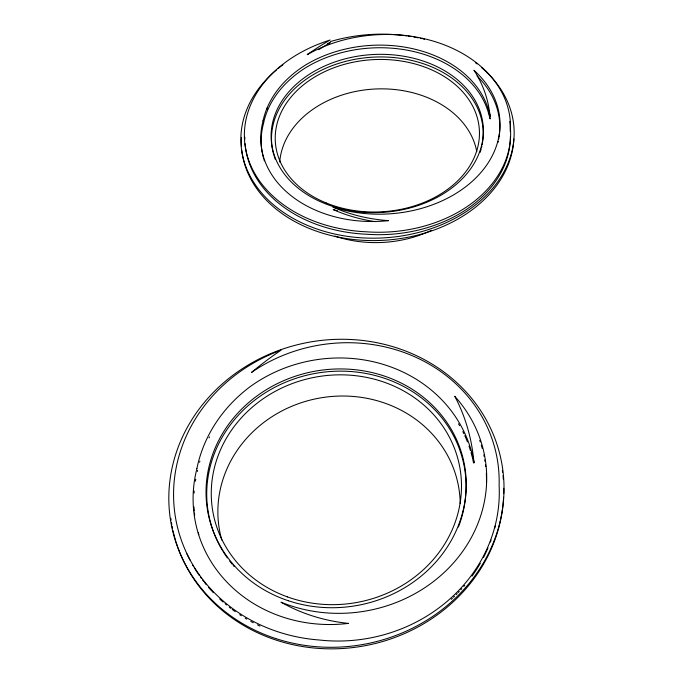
<?xml version="1.0" encoding="UTF-8"?>
<svg xmlns="http://www.w3.org/2000/svg" width="683" height="683" viewBox="0 0 683 683"><rect width="100%" height="100%" fill="white"/><g stroke="black" fill="none" stroke-linecap="round" stroke-linejoin="round"><path stroke-width="1.02" d="M197.43 471.441L197.635 470.408M327.388 43.61L330.299 42.611L325.313 45.599A322.914 253.103 5.4 0 0 318.824 49.628M337.556 210.859L333.184 209.604L337.769 211.491A133.706 98.907 -1.9 0 0 375.232 221.634M472.926 460.086L473.55 462.954M489.079 112.729L490.129 118.893L488.422 112.738A114.163 84.957 -3.1 0 0 486.996 108.392A114.565 85.255 -3.1 0 0 305.352 67.907A118.432 88.201 -2.9 0 0 267.702 110.057L267.42 110.714A118.432 88.201 -2.9 0 0 263.758 122.155L263.322 124.221A114.949 85.81 -3.1 0 0 262.349 153.086M263.254 120.012L263.672 122.556M267.138 107.897L267.54 110.45M272.713 150.431A105.925 78.989 -3.1 0 1 376.845 56.996A105.925 78.989 -3.1 0 1 482.147 144.711M481.865 146.102A105.925 78.989 -3.1 0 1 481.549 147.485M481.208 148.868A105.925 78.989 -3.1 0 1 480.2 152.292M275.215 159.182A105.925 78.989 -3.1 0 1 274.224 156.287M273.934 155.323A105.925 78.989 -3.1 0 1 272.833 150.977M431.4 230.325A102.749 78.05 -3 0 1 334.926 236.113M279.731 162.042A99.137 75.292 -3 0 1 374.677 89.029A99.137 75.292 -3 0 1 476.777 151.66M222.615 550.72A130.026 118.748 -10.3 0 1 326.38 371.851A130.026 118.748 -10.3 0 1 458.421 527.003M234.175 566.514A130.026 118.748 -10.3 0 1 233.219 565.404M232.186 564.175A130.026 118.748 -10.3 0 1 229.727 561.093M227.388 557.943A130.026 118.748 -10.3 0 1 223.068 551.454M221.813 540.108A121.506 112.063 -10.8 0 1 322.811 397.532A121.506 112.063 -10.8 0 1 460.214 503.619M471.031 452.573A140.143 127.866 -10.3 0 1 471.441 454.024M471.637 454.75A140.143 127.866 -10.3 0 1 472.201 456.936M472.38 457.661A140.143 127.866 -10.3 0 1 472.721 459.13M458.481 423.767A140.647 128.302 -10.4 0 1 459.616 425.697M462.826 431.622A140.647 128.302 -10.4 0 1 463.825 433.645M464.781 435.677A140.647 128.302 -10.4 0 1 466.583 439.801M466.865 440.492A140.647 128.302 -10.4 0 1 467.428 441.892M468.99 446.119A140.647 128.302 -10.4 0 1 470.391 450.413M199.581 462.254A145.377 132.835 -9.8 0 1 199.863 461.247M209.041 437.854A145.377 132.835 -9.8 0 1 209.519 436.924M198.821 534.678A141.227 129.309 -10.8 0 1 198.258 532.731M194.706 514.973A141.227 129.309 -10.8 0 1 194.476 512.984M194.288 510.986A141.227 129.309 -10.8 0 1 194.006 506.999M194.083 493.041A141.227 129.309 -10.8 0 1 194.22 491.051M195.423 481.182A141.227 129.309 -10.8 0 1 195.756 479.227M485.536 464.892A143.669 130.846 -9.1 0 1 485.741 466.574M486.313 473.362A143.669 130.846 -9.1 0 1 486.484 481.908M479.714 440.33A143.669 130.846 -9.1 0 1 480.26 441.918M481.284 445.12A143.669 130.846 -9.1 0 1 482.224 448.347M483.829 454.895A143.669 130.846 -9.1 0 1 484.17 456.543M484.793 459.872A143.669 130.846 -9.1 0 1 485.067 461.537M259.975 626.063A164.133 149.876 -10.1 0 1 257.44 624.843M253.273 622.725A164.133 149.876 -10.1 0 1 250.815 621.402M246.776 619.105A164.133 149.876 -10.1 0 1 245.188 618.158M241.27 615.716A164.133 149.876 -10.1 0 1 239.733 614.709M235.191 611.592A164.133 149.876 -10.1 0 1 232.237 609.441M230.786 608.34A164.133 149.876 -10.1 0 1 229.351 607.221M226.525 604.942A164.133 149.876 -10.1 0 1 225.134 603.781M223.076 602.013A164.133 149.876 -10.1 0 1 219.738 598.991M213.378 592.699A164.133 149.876 -10.1 0 1 208.597 587.44M206.326 584.733A164.133 149.876 -10.1 0 1 204.661 582.676M203.577 581.293A164.133 149.876 -10.1 0 1 202.51 579.901M201.468 578.492A164.133 149.876 -10.1 0 1 200.435 577.075M199.427 575.649A164.133 149.876 -10.1 0 1 198.437 574.207M197.95 573.489A164.133 149.876 -10.1 0 1 194.22 567.624M193.34 566.139A164.133 149.876 -10.1 0 1 192.469 564.645M190.002 560.103A164.133 149.876 -10.1 0 1 186.98 553.947M495.269 526.055A156.629 143.661 -9.7 0 1 494.765 528.079M491.077 540.091A156.629 143.661 -9.7 0 1 490.351 542.08M487.986 547.979A156.629 143.661 -9.7 0 1 483.419 557.644M480.311 563.313A156.629 143.661 -9.7 0 1 478.091 567.035M477.716 567.65A156.629 143.661 -9.7 0 1 473.293 574.326M472.875 574.924A156.629 143.661 -9.7 0 1 472.021 576.111M464.756 585.365A156.629 143.661 -9.7 0 1 463.791 586.492M461.819 588.712A156.629 143.661 -9.7 0 1 460.82 589.813M459.3 591.452A156.629 143.661 -9.7 0 1 458.267 592.528M457.226 593.595A156.629 143.661 -9.7 0 1 456.176 594.662M454.571 596.233A156.629 143.661 -9.7 0 1 453.486 597.275M452.394 598.308A156.629 143.661 -9.7 0 1 451.292 599.324M510.389 136.609A127.781 95.432 -2.8 0 1 366.745 234.243A133.953 99.727 -3 0 1 245.077 143.703M244.847 139.315A133.953 99.727 -3 0 1 244.838 137.121M509.834 121.429A127.303 94.63 -2.8 0 1 510.21 131.273M264.372 160.889A114.949 85.81 -3.1 0 1 263.971 159.6M263.587 158.302A114.949 85.81 -3.1 0 1 262.622 154.401M477.093 75.975A117.152 86.98 -2.8 0 1 499.068 136.813M498.889 137.957A117.152 86.98 -2.8 0 1 498.684 139.093M498.214 141.372A117.152 86.98 -2.8 0 1 497.95 142.508M513.847 138.99A136.395 101.801 -3.1 0 1 380.585 240.442A136.395 101.801 -3.1 0 1 241.731 149.833M241.441 146.29A136.395 101.801 -3.1 0 1 241.441 137.428M481.6 67.626A136.754 101.904 -3.1 0 1 470.339 208.793A136.754 101.904 -3.1 0 1 281.183 210.782A136.754 101.904 -3.1 0 1 276.606 69.786M278.152 68.505A136.754 101.904 -3.1 0 1 282.95 64.783M330.359 41.578A136.754 101.904 -3.1 0 1 406.598 35.849M408.058 36.054A136.754 101.904 -3.1 0 1 410.961 36.506M413.847 37.01A136.754 101.904 -3.1 0 1 415.29 37.275M416.724 37.556A136.754 101.904 -3.1 0 1 418.15 37.847M420.293 38.308A136.754 101.904 -3.1 0 1 421.71 38.632M423.119 38.965A136.754 101.904 -3.1 0 1 424.527 39.307M475.428 62.708A136.754 101.904 -3.1 0 1 477.016 63.912M502.346 470.467A167.506 153.171 -10.4 0 1 502.586 472.226M502.995 475.769A167.506 153.171 -10.4 0 1 503.32 479.321M503.738 488.277A167.506 153.171 -10.4 0 1 503.712 493.681M503.576 497.292A167.506 153.171 -10.4 0 1 503.038 504.532M502.944 505.437A167.506 153.171 -10.4 0 1 354.204 647.416A167.506 153.171 -10.4 0 1 177.529 546.485M177.23 545.615A167.506 153.171 -10.4 0 1 176.086 542.148M175.821 541.278A167.506 153.171 -10.4 0 1 173.03 530.751M172.466 528.104A167.506 153.171 -10.4 0 1 172.116 526.328M171.792 524.553A167.506 153.171 -10.4 0 1 171.484 522.777M171.074 520.105A167.506 153.171 -10.4 0 1 170.827 518.329M196.917 468.41L196.704 469.452A141.688 129.599 -10.8 0 0 344.676 623.801L348.518 623.391A163.946 148.877 -5.1 0 1 284.427 604.071L280.986 602.21L285.11 603.781A144.139 131.136 -9 0 0 456.449 559.479A144.139 131.136 -9 0 0 456.253 397.984L454.741 396.277L457.473 401.578A214.36 191.88 -19 0 1 472.576 450.951L474.13 462.843L472.884 457.089A140.596 128.148 -10.3 0 0 471.193 450.524A141.108 128.583 -10.4 0 0 250.704 386.262A145.855 133.134 -9.7 0 0 202.808 448.279L202.441 449.26A145.855 133.134 -9.7 0 0 197.353 466.361L196.917 468.41M263.04 120.985L262.904 121.676A115.256 85.896 -3.1 0 0 388.456 220.66A134.056 99.001 -1.9 0 1 337.539 209.041L332.945 207.145L338.196 208.656A117.459 87.065 -2.8 0 0 476.529 177.247A117.459 87.065 -2.8 0 0 474.54 70.81L473.934 70.264L475.778 73.132A173.73 128.532 -5.8 0 1 488.55 106.044L490.309 116.315L488.601 110.159A114.462 85.042 -3.1 0 0 487.175 105.805A114.872 85.341 -3.1 0 0 305.053 65.312A118.748 88.286 -2.9 0 0 267.301 107.504L267.019 108.162A118.748 88.286 -2.9 0 0 263.348 119.61L263.04 120.985M254.776 369.734L251.515 372.431A156.356 142.465 -9.1 0 1 416.032 357.371A156.356 142.465 -9.1 0 1 499.111 485.536A157.15 143.985 -9.6 0 1 319.49 640.022A164.671 150.209 -10 0 1 175.172 515.597A164.671 150.209 -10 0 1 275.018 352.496L281.148 350.063L275.847 353.76A414.231 388.627 39.1 0 0 254.776 369.734M308.016 54.077L307.196 54.674A127.644 94.724 -2.8 0 1 441.756 43.908A127.644 94.724 -2.8 0 1 510.449 128.703A128.122 95.526 -2.8 0 1 366.592 231.81A134.312 99.82 -3 0 1 246.162 151.438A134.312 99.82 -3 0 1 324.237 42.005L330.068 39.99L325.065 42.978A323.844 253.461 5.3 0 0 308.016 54.077M326.32 203.013A102.194 76.206 -3.1 0 0 479.457 133.27A102.194 76.206 -3.1 0 0 326.209 70.947A102.194 76.206 -3.1 0 0 326.32 203.013M287.398 596.882A125.441 114.548 -10.3 0 0 460.564 472.192A125.441 114.548 -10.3 0 0 261.171 400.17A125.441 114.548 -10.3 0 0 287.398 596.882M327.336 204.516A106.207 79.066 -3.1 0 0 483.316 128.276A106.207 79.066 -3.1 0 0 321.07 67.702A106.207 79.066 -3.1 0 0 327.336 204.516M275.736 638.562A168.052 153.513 -10.4 0 0 502.065 464.935A168.052 153.513 -10.4 0 0 231.469 376.367A168.052 153.513 -10.4 0 0 275.736 638.562M288.405 600.758A130.444 119.013 -10.3 0 0 464.807 466.933A130.444 119.013 -10.3 0 0 255.177 397.31A130.444 119.013 -10.3 0 0 288.405 600.758"/></g></svg>
